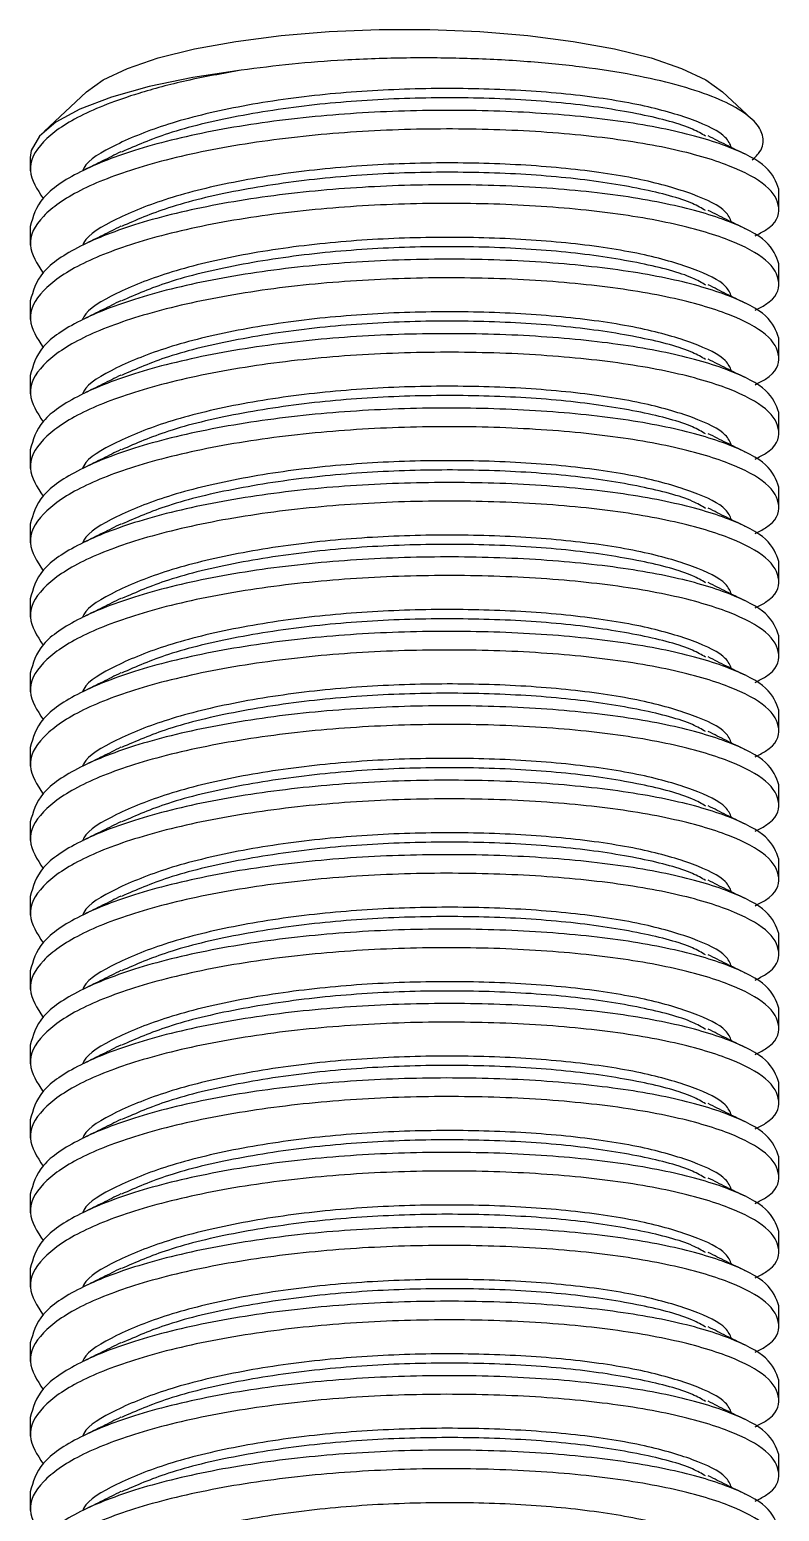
# Model space of a CAD drawing. Header units: millimetres. Extents: x 160 to 8396, y -16 to 5840.
# Drawn here: x 3218.2 to 3252.2, y 5165.2 to 5232.5 of the extents above; entities that cross this region are included whole.
import ezdxf

# ---------------------------------------------------------------- set-up
doc = ezdxf.new("R2010")
doc.units = ezdxf.units.MM
doc.header["$LTSCALE"] = 20

msp = doc.modelspace()

# ---------------------------------------------------------------- linework, layer by layer
at = {"color": 7, "linetype": 'Continuous', "lineweight": 25}
for p, q in [((3220.752, 5229.717), (3218.825, 5227.924)), ((3250.968, 5228.496), (3249.655, 5229.717)), ((3218.203, 5226.745), (3218.203, 5226.142)), ((3252.203, 5224.451), (3252.203, 5225.296)), ((3218.203, 5223.606), (3218.203, 5222.761)), ((3252.203, 5221.071), (3252.203, 5221.916)), ((3218.203, 5220.225), (3218.203, 5219.38)), ((3252.203, 5217.69), (3252.203, 5218.535)), ((3218.203, 5216.845), (3218.203, 5215.999)), ((3252.203, 5214.309), (3252.203, 5215.154)), ((3218.203, 5213.464), (3218.203, 5212.619)), ((3252.203, 5210.928), (3252.203, 5211.773)), ((3218.203, 5210.083), (3218.203, 5209.238)), ((3252.203, 5207.548), (3252.203, 5208.393)), ((3218.203, 5206.702), (3218.203, 5205.857)), ((3252.203, 5204.167), (3252.203, 5205.012)), ((3218.203, 5203.322), (3218.203, 5202.476)), ((3252.203, 5200.786), (3252.203, 5201.631)), ((3218.203, 5199.941), (3218.203, 5199.096)), ((3252.203, 5197.405), (3252.203, 5198.251)), ((3218.203, 5196.56), (3218.203, 5195.715)), ((3252.203, 5194.025), (3252.203, 5194.87)), ((3218.203, 5193.179), (3218.203, 5192.334)), ((3252.203, 5190.644), (3252.203, 5191.489)), ((3218.203, 5189.799), (3218.203, 5188.953)), ((3252.203, 5187.263), (3252.203, 5188.108)), ((3218.203, 5186.418), (3218.203, 5185.573)), ((3252.203, 5183.882), (3252.203, 5184.728)), ((3218.203, 5183.037), (3218.203, 5182.192)), ((3252.203, 5180.502), (3252.203, 5181.347)), ((3218.203, 5179.656), (3218.203, 5178.811)), ((3252.203, 5177.121), (3252.203, 5177.966)), ((3218.203, 5176.276), (3218.203, 5175.431)), ((3252.203, 5173.74), (3252.203, 5174.585)), ((3218.203, 5172.895), (3218.203, 5172.05)), ((3252.203, 5170.359), (3252.203, 5171.205)), ((3218.203, 5169.514), (3218.203, 5168.669)), ((3252.203, 5166.979), (3252.203, 5167.824)), ((3218.203, 5166.133), (3218.203, 5165.288))]:
    msp.add_line(p, q, dxfattribs=at)
at = {"color": 7, "linetype": 'Continuous', "lineweight": 25, "flags": 128}
for points in [[(3220.752, 5229.717), (3221.516, 5230.265), (3222.613, 5230.787), (3224.005, 5231.26), (3225.66, 5231.672), (3227.538, 5232.014), (3229.596, 5232.278), (3231.786, 5232.457), (3234.055, 5232.548), (3236.352, 5232.548), (3238.621, 5232.457), (3240.811, 5232.278), (3242.869, 5232.014), (3244.747, 5231.672), (3246.402, 5231.26), (3247.794, 5230.787), (3248.891, 5230.265), (3249.655, 5229.717)], [(3227.777, 5230.703), (3225.583, 5230.373), (3223.604, 5229.962), (3221.883, 5229.479), (3220.459, 5228.935), (3219.364, 5228.343), (3218.621, 5227.715), (3218.248, 5227.065), (3218.203, 5226.745)]]:
    msp.add_lwpolyline(points, dxfattribs=at)
at = {"color": 7, "linetype": 'Continuous', "lineweight": 25}
for points, knots in [([(3227.777, 5230.703), (3226.933, 5230.552), (3225.251, 5230.25), (3222.693, 5229.564), (3220.312, 5228.648), (3218.616, 5227.45), (3217.951, 5226.15), (3218.51, 5225.295), (3218.785, 5224.874)], [0, 0, 0, 0, 0.123329, 0.245642, 0.432363, 0.619083, 0.812405, 1, 1, 1, 1]), ([(3251.001, 5226.633), (3251.133, 5226.759), (3251.485, 5227.098), (3251.549, 5227.664), (3251.23, 5228.314), (3250.442, 5228.938), (3249.216, 5229.528), (3247.604, 5230.052), (3245.619, 5230.502), (3243.338, 5230.858), (3240.789, 5231.113), (3238.089, 5231.253), (3235.273, 5231.279), (3232.589, 5231.185), (3230.052, 5230.996), (3228.541, 5230.801), (3227.777, 5230.703)], [0, 0, 0, 0, 0.04445, 0.119067, 0.192042, 0.267133, 0.340107, 0.415144, 0.489122, 0.565206, 0.639837, 0.716632, 0.791263, 0.868023, 0.933327, 1, 1, 1, 1]), ([(3250.057, 5227.192), (3249.991, 5227.348), (3249.805, 5227.79), (3248.399, 5228.469), (3246.033, 5229.153), (3242.844, 5229.638), (3239.135, 5229.884), (3235.204, 5229.883), (3231.271, 5229.619), (3227.566, 5229.074), (3224.365, 5228.292), (3222.04, 5227.34), (3220.76, 5226.596), (3220.586, 5226.168), (3220.567, 5226.121)], [0, 0, 0, 0, 0.050463, 0.142957, 0.235451, 0.331217, 0.426983, 0.519477, 0.611971, 0.707737, 0.803503, 0.895997, 0.988491, 1, 1, 1, 1]), ([(3248.882, 5227.709), (3248.698, 5227.817), (3248.054, 5228.193), (3245.987, 5228.727), (3242.856, 5229.217), (3239.132, 5229.461), (3235.205, 5229.461), (3231.268, 5229.197), (3227.574, 5228.65), (3224.434, 5227.901), (3223.011, 5227.278), (3222.347, 5226.988)], [0, 0, 0, 0, 0.047381, 0.16578, 0.288369, 0.410957, 0.529357, 0.647756, 0.770345, 0.892933, 1, 1, 1, 1]), ([(3252.203, 5225.296), (3252.087, 5225.637), (3251.858, 5226.306), (3250.075, 5227.239), (3247.385, 5228.024), (3243.804, 5228.589), (3239.628, 5228.884), (3235.203, 5228.9), (3230.779, 5228.619), (3226.603, 5228.025), (3223.022, 5227.162), (3220.332, 5226.112), (3218.549, 5224.914), (3218.32, 5224.047), (3218.203, 5223.606)], [0, 0, 0, 0, 0.084781, 0.166667, 0.248552, 0.333333, 0.418114, 0.5, 0.581886, 0.666667, 0.751448, 0.833333, 0.915219, 1, 1, 1, 1]), ([(3251.127, 5223.183), (3251.296, 5223.269), (3252.079, 5223.665), (3252.354, 5224.456), (3251.819, 5225.459), (3250.086, 5226.394), (3247.382, 5227.179), (3243.804, 5227.744), (3239.628, 5228.039), (3235.203, 5228.055), (3230.779, 5227.774), (3226.602, 5227.18), (3223.026, 5226.317), (3220.314, 5225.267), (3218.616, 5224.07), (3217.951, 5222.77), (3218.51, 5221.914), (3218.785, 5221.493)], [0, 0, 0, 0, 0.019533, 0.09076, 0.161986, 0.23078, 0.299575, 0.370801, 0.442028, 0.510822, 0.579616, 0.650842, 0.722069, 0.790863, 0.859657, 0.930884, 1, 1, 1, 1]), ([(3250.673, 5226.887), (3250.394, 5227.026), (3249.836, 5227.302), (3249.274, 5227.58), (3248.994, 5227.719)], [0, 0, 0, 0, 0.50004, 1, 1, 1, 1]), ([(3222.318, 5226.997), (3222.039, 5226.859), (3221.481, 5226.583), (3220.919, 5226.305), (3220.639, 5226.166)], [0, 0, 0, 0, 0.49996, 1, 1, 1, 1]), ([(3250.057, 5223.811), (3249.991, 5223.967), (3249.805, 5224.409), (3248.399, 5225.089), (3246.033, 5225.773), (3242.844, 5226.257), (3239.135, 5226.504), (3235.204, 5226.503), (3231.271, 5226.239), (3227.566, 5225.694), (3224.365, 5224.912), (3222.04, 5223.959), (3220.76, 5223.215), (3220.586, 5222.788), (3220.567, 5222.74)], [0, 0, 0, 0, 0.050463, 0.142957, 0.235451, 0.331217, 0.426983, 0.519477, 0.611971, 0.707737, 0.803503, 0.895997, 0.988491, 1, 1, 1, 1]), ([(3248.882, 5224.328), (3248.698, 5224.436), (3248.054, 5224.812), (3245.987, 5225.346), (3242.856, 5225.836), (3239.132, 5226.081), (3235.205, 5226.08), (3231.268, 5225.816), (3227.574, 5225.269), (3224.434, 5224.52), (3223.011, 5223.898), (3222.347, 5223.607)], [0, 0, 0, 0, 0.047381, 0.16578, 0.288369, 0.410957, 0.529357, 0.647756, 0.770345, 0.892933, 1, 1, 1, 1]), ([(3252.203, 5221.916), (3252.087, 5222.256), (3251.858, 5222.925), (3250.075, 5223.858), (3247.385, 5224.643), (3243.804, 5225.208), (3239.628, 5225.504), (3235.203, 5225.519), (3230.779, 5225.239), (3226.603, 5224.645), (3223.022, 5223.782), (3220.332, 5222.731), (3218.549, 5221.533), (3218.32, 5220.666), (3218.203, 5220.225)], [0, 0, 0, 0, 0.084781, 0.166667, 0.248552, 0.333333, 0.418114, 0.5, 0.581886, 0.666667, 0.751448, 0.833333, 0.915219, 1, 1, 1, 1]), ([(3251.127, 5219.803), (3251.296, 5219.888), (3252.079, 5220.284), (3252.354, 5221.075), (3251.819, 5222.079), (3250.086, 5223.013), (3247.382, 5223.798), (3243.804, 5224.363), (3239.628, 5224.659), (3235.203, 5224.674), (3230.779, 5224.393), (3226.602, 5223.799), (3223.026, 5222.937), (3220.314, 5221.886), (3218.616, 5220.689), (3217.951, 5219.389), (3218.51, 5218.534), (3218.785, 5218.112)], [0, 0, 0, 0, 0.019533, 0.09076, 0.161986, 0.23078, 0.299575, 0.370801, 0.442028, 0.510822, 0.579616, 0.650842, 0.722069, 0.790863, 0.859657, 0.930884, 1, 1, 1, 1]), ([(3250.673, 5223.507), (3250.394, 5223.645), (3249.836, 5223.921), (3249.274, 5224.199), (3248.994, 5224.338)], [0, 0, 0, 0, 0.50004, 1, 1, 1, 1]), ([(3222.318, 5223.616), (3222.039, 5223.478), (3221.481, 5223.202), (3220.919, 5222.924), (3220.639, 5222.785)], [0, 0, 0, 0, 0.49996, 1, 1, 1, 1]), ([(3250.057, 5220.431), (3249.991, 5220.587), (3249.805, 5221.028), (3248.399, 5221.708), (3246.033, 5222.392), (3242.844, 5222.877), (3239.135, 5223.123), (3235.204, 5223.122), (3231.271, 5222.858), (3227.566, 5222.313), (3224.364, 5221.531), (3222.043, 5220.578), (3220.769, 5219.844), (3220.596, 5219.427), (3220.58, 5219.39)], [0, 0, 0, 0, 0.050587, 0.143308, 0.236029, 0.33203, 0.428032, 0.520753, 0.613474, 0.709475, 0.805476, 0.898197, 0.990918, 1, 1, 1, 1]), ([(3248.882, 5220.947), (3248.698, 5221.055), (3248.054, 5221.431), (3245.987, 5221.965), (3242.856, 5222.455), (3239.132, 5222.7), (3235.205, 5222.699), (3231.268, 5222.436), (3227.574, 5221.888), (3224.434, 5221.139), (3223.011, 5220.517), (3222.347, 5220.227)], [0, 0, 0, 0, 0.047381, 0.16578, 0.288369, 0.410957, 0.529357, 0.647756, 0.770345, 0.892933, 1, 1, 1, 1]), ([(3252.203, 5218.535), (3252.087, 5218.875), (3251.858, 5219.544), (3250.075, 5220.478), (3247.385, 5221.263), (3243.804, 5221.827), (3239.628, 5222.123), (3235.203, 5222.138), (3230.779, 5221.858), (3226.603, 5221.264), (3223.022, 5220.401), (3220.332, 5219.351), (3218.549, 5218.152), (3218.32, 5217.286), (3218.203, 5216.845)], [0, 0, 0, 0, 0.0847809, 0.1666667, 0.2485524, 0.3333333, 0.4181142, 0.5, 0.5818858, 0.6666667, 0.7514476, 0.8333333, 0.9152191, 1, 1, 1, 1]), ([(3251.127, 5216.422), (3251.296, 5216.507), (3252.079, 5216.903), (3252.354, 5217.695), (3251.819, 5218.698), (3250.086, 5219.633), (3247.382, 5220.417), (3243.804, 5220.982), (3239.628, 5221.278), (3235.203, 5221.293), (3230.779, 5221.013), (3226.602, 5220.419), (3223.026, 5219.556), (3220.314, 5218.505), (3218.616, 5217.308), (3217.951, 5216.008), (3218.51, 5215.153), (3218.785, 5214.732)], [0, 0, 0, 0, 0.019533, 0.09076, 0.161986, 0.23078, 0.299575, 0.370801, 0.442028, 0.510822, 0.579616, 0.650842, 0.722069, 0.790863, 0.859657, 0.930884, 1, 1, 1, 1]), ([(3250.673, 5220.126), (3250.394, 5220.264), (3249.836, 5220.54), (3249.274, 5220.818), (3248.994, 5220.957)], [0, 0, 0, 0, 0.50004, 1, 1, 1, 1]), ([(3222.318, 5220.236), (3222.039, 5220.098), (3221.481, 5219.821), (3220.919, 5219.543), (3220.639, 5219.404)], [0, 0, 0, 0, 0.49996, 1, 1, 1, 1]), ([(3250.057, 5217.05), (3249.991, 5217.206), (3249.805, 5217.648), (3248.399, 5218.327), (3246.033, 5219.011), (3242.844, 5219.496), (3239.135, 5219.742), (3235.204, 5219.741), (3231.271, 5219.477), (3227.566, 5218.932), (3224.364, 5218.15), (3222.043, 5217.198), (3220.769, 5216.463), (3220.596, 5216.046), (3220.58, 5216.009)], [0, 0, 0, 0, 0.050587, 0.143308, 0.236029, 0.33203, 0.428031, 0.520752, 0.613473, 0.709475, 0.805476, 0.898197, 0.990918, 1, 1, 1, 1]), ([(3248.882, 5217.567), (3248.698, 5217.674), (3248.054, 5218.051), (3245.987, 5218.584), (3242.856, 5219.074), (3239.132, 5219.319), (3235.205, 5219.318), (3231.268, 5219.055), (3227.574, 5218.508), (3224.434, 5217.759), (3223.011, 5217.136), (3222.347, 5216.846)], [0, 0, 0, 0, 0.047381, 0.16578, 0.288369, 0.410957, 0.529357, 0.647756, 0.770345, 0.892933, 1, 1, 1, 1]), ([(3252.203, 5215.154), (3252.087, 5215.495), (3251.858, 5216.164), (3250.075, 5217.097), (3247.385, 5217.882), (3243.804, 5218.447), (3239.628, 5218.742), (3235.203, 5218.758), (3230.779, 5218.477), (3226.603, 5217.883), (3223.022, 5217.02), (3220.332, 5215.97), (3218.549, 5214.772), (3218.32, 5213.905), (3218.203, 5213.464)], [0, 0, 0, 0, 0.084781, 0.166667, 0.248552, 0.333333, 0.418114, 0.5, 0.581886, 0.666667, 0.751448, 0.833333, 0.915219, 1, 1, 1, 1]), ([(3251.127, 5213.041), (3251.296, 5213.127), (3252.079, 5213.523), (3252.354, 5214.314), (3251.819, 5215.317), (3250.086, 5216.252), (3247.382, 5217.037), (3243.804, 5217.601), (3239.628, 5217.897), (3235.203, 5217.913), (3230.779, 5217.632), (3226.602, 5217.038), (3223.026, 5216.175), (3220.314, 5215.124), (3218.616, 5213.928), (3217.951, 5212.627), (3218.51, 5211.772), (3218.785, 5211.351)], [0, 0, 0, 0, 0.019533, 0.09076, 0.161986, 0.23078, 0.299575, 0.370801, 0.442028, 0.510822, 0.579616, 0.650842, 0.722069, 0.790863, 0.859657, 0.930884, 1, 1, 1, 1]), ([(3250.673, 5216.745), (3250.394, 5216.883), (3249.836, 5217.16), (3249.274, 5217.437), (3248.994, 5217.576)], [0, 0, 0, 0, 0.50004, 1, 1, 1, 1]), ([(3222.318, 5216.855), (3222.039, 5216.717), (3221.481, 5216.44), (3220.919, 5216.163), (3220.639, 5216.024)], [0, 0, 0, 0, 0.49996, 1, 1, 1, 1]), ([(3250.057, 5213.669), (3249.991, 5213.825), (3249.805, 5214.267), (3248.399, 5214.946), (3246.033, 5215.63), (3242.844, 5216.115), (3239.135, 5216.361), (3235.204, 5216.36), (3231.271, 5216.096), (3227.566, 5215.551), (3224.364, 5214.769), (3222.043, 5213.817), (3220.769, 5213.083), (3220.596, 5212.665), (3220.58, 5212.628)], [0, 0, 0, 0, 0.050587, 0.143308, 0.236029, 0.33203, 0.428031, 0.520752, 0.613473, 0.709475, 0.805476, 0.898197, 0.990918, 1, 1, 1, 1]), ([(3248.882, 5214.186), (3248.698, 5214.294), (3248.054, 5214.67), (3245.987, 5215.204), (3242.856, 5215.694), (3239.132, 5215.938), (3235.205, 5215.938), (3231.268, 5215.674), (3227.574, 5215.127), (3224.434, 5214.378), (3223.011, 5213.755), (3222.347, 5213.465)], [0, 0, 0, 0, 0.047381, 0.16578, 0.288369, 0.410957, 0.529357, 0.647756, 0.770345, 0.892933, 1, 1, 1, 1]), ([(3252.203, 5211.773), (3252.087, 5212.114), (3251.858, 5212.783), (3250.075, 5213.716), (3247.385, 5214.501), (3243.804, 5215.066), (3239.628, 5215.361), (3235.203, 5215.377), (3230.779, 5215.096), (3226.603, 5214.502), (3223.022, 5213.639), (3220.332, 5212.589), (3218.549, 5211.391), (3218.32, 5210.524), (3218.203, 5210.083)], [0, 0, 0, 0, 0.084781, 0.166667, 0.248552, 0.333333, 0.418114, 0.5, 0.581886, 0.666667, 0.751448, 0.833333, 0.915219, 1, 1, 1, 1]), ([(3251.127, 5209.661), (3251.296, 5209.746), (3252.079, 5210.142), (3252.354, 5210.933), (3251.819, 5211.937), (3250.086, 5212.871), (3247.382, 5213.656), (3243.804, 5214.221), (3239.628, 5214.516), (3235.203, 5214.532), (3230.779, 5214.251), (3226.602, 5213.657), (3223.026, 5212.794), (3220.314, 5211.744), (3218.616, 5210.547), (3217.951, 5209.247), (3218.51, 5208.391), (3218.785, 5207.97)], [0, 0, 0, 0, 0.019533, 0.09076, 0.161986, 0.23078, 0.299575, 0.370801, 0.442028, 0.510822, 0.579616, 0.650842, 0.722069, 0.790863, 0.859657, 0.930884, 1, 1, 1, 1]), ([(3250.673, 5213.364), (3250.394, 5213.503), (3249.836, 5213.779), (3249.274, 5214.057), (3248.994, 5214.196)], [0, 0, 0, 0, 0.50004, 1, 1, 1, 1]), ([(3222.318, 5213.474), (3222.039, 5213.336), (3221.481, 5213.06), (3220.919, 5212.782), (3220.639, 5212.643)], [0, 0, 0, 0, 0.49996, 1, 1, 1, 1]), ([(3250.057, 5210.288), (3249.991, 5210.444), (3249.805, 5210.886), (3248.399, 5211.566), (3246.033, 5212.25), (3242.844, 5212.734), (3239.135, 5212.981), (3235.204, 5212.98), (3231.271, 5212.716), (3227.566, 5212.171), (3224.365, 5211.389), (3222.04, 5210.436), (3220.76, 5209.692), (3220.586, 5209.265), (3220.567, 5209.217)], [0, 0, 0, 0, 0.050463, 0.142957, 0.235451, 0.331217, 0.426983, 0.519477, 0.611971, 0.707737, 0.803503, 0.895997, 0.988491, 1, 1, 1, 1]), ([(3248.882, 5210.805), (3248.698, 5210.913), (3248.054, 5211.289), (3245.987, 5211.823), (3242.856, 5212.313), (3239.132, 5212.558), (3235.205, 5212.557), (3231.268, 5212.293), (3227.574, 5211.746), (3224.434, 5210.997), (3223.011, 5210.375), (3222.347, 5210.084)], [0, 0, 0, 0, 0.047381, 0.16578, 0.288369, 0.410957, 0.529357, 0.647756, 0.770345, 0.892933, 1, 1, 1, 1]), ([(3252.203, 5208.393), (3252.087, 5208.733), (3251.858, 5209.402), (3250.075, 5210.335), (3247.385, 5211.12), (3243.804, 5211.685), (3239.628, 5211.981), (3235.203, 5211.996), (3230.779, 5211.716), (3226.603, 5211.122), (3223.022, 5210.259), (3220.332, 5209.208), (3218.549, 5208.01), (3218.32, 5207.143), (3218.203, 5206.702)], [0, 0, 0, 0, 0.084781, 0.166667, 0.248552, 0.333333, 0.418114, 0.5, 0.581886, 0.666667, 0.751448, 0.833333, 0.915219, 1, 1, 1, 1]), ([(3251.127, 5206.28), (3251.296, 5206.365), (3252.079, 5206.761), (3252.354, 5207.552), (3251.819, 5208.556), (3250.086, 5209.491), (3247.382, 5210.275), (3243.804, 5210.84), (3239.628, 5211.136), (3235.203, 5211.151), (3230.779, 5210.87), (3226.602, 5210.276), (3223.026, 5209.414), (3220.314, 5208.363), (3218.616, 5207.166), (3217.951, 5205.866), (3218.51, 5205.011), (3218.785, 5204.589)], [0, 0, 0, 0, 0.019533, 0.09076, 0.161986, 0.23078, 0.299575, 0.370801, 0.442028, 0.510822, 0.579616, 0.650842, 0.722069, 0.790863, 0.859657, 0.930884, 1, 1, 1, 1]), ([(3250.673, 5209.984), (3250.394, 5210.122), (3249.836, 5210.398), (3249.274, 5210.676), (3248.994, 5210.815)], [0, 0, 0, 0, 0.50004, 1, 1, 1, 1]), ([(3222.318, 5210.093), (3222.039, 5209.955), (3221.481, 5209.679), (3220.919, 5209.401), (3220.639, 5209.262)], [0, 0, 0, 0, 0.49996, 1, 1, 1, 1]), ([(3250.057, 5206.908), (3249.991, 5207.064), (3249.805, 5207.505), (3248.399, 5208.185), (3246.033, 5208.869), (3242.844, 5209.354), (3239.135, 5209.6), (3235.204, 5209.599), (3231.271, 5209.335), (3227.566, 5208.79), (3224.364, 5208.008), (3222.043, 5207.055), (3220.769, 5206.321), (3220.596, 5205.904), (3220.58, 5205.867)], [0, 0, 0, 0, 0.0505874, 0.1433083, 0.2360293, 0.3320305, 0.4280316, 0.5207526, 0.6134736, 0.7094748, 0.8054759, 0.8981969, 0.9909179, 1, 1, 1, 1]), ([(3248.882, 5207.425), (3248.698, 5207.532), (3248.054, 5207.908), (3245.987, 5208.442), (3242.856, 5208.932), (3239.132, 5209.177), (3235.205, 5209.176), (3231.268, 5208.913), (3227.574, 5208.366), (3224.434, 5207.616), (3223.011, 5206.994), (3222.347, 5206.704)], [0, 0, 0, 0, 0.047381, 0.16578, 0.288369, 0.410957, 0.529357, 0.647756, 0.770345, 0.892933, 1, 1, 1, 1]), ([(3252.203, 5205.012), (3252.087, 5205.352), (3251.858, 5206.021), (3250.075, 5206.955), (3247.385, 5207.74), (3243.804, 5208.304), (3239.628, 5208.6), (3235.203, 5208.616), (3230.779, 5208.335), (3226.603, 5207.741), (3223.022, 5206.878), (3220.332, 5205.828), (3218.549, 5204.629), (3218.32, 5203.763), (3218.203, 5203.322)], [0, 0, 0, 0, 0.084781, 0.166667, 0.248552, 0.333333, 0.418114, 0.5, 0.581886, 0.666667, 0.751448, 0.833333, 0.915219, 1, 1, 1, 1]), ([(3251.127, 5202.899), (3251.296, 5202.984), (3252.079, 5203.38), (3252.354, 5204.172), (3251.819, 5205.175), (3250.086, 5206.11), (3247.382, 5206.894), (3243.804, 5207.459), (3239.628, 5207.755), (3235.203, 5207.77), (3230.779, 5207.49), (3226.602, 5206.896), (3223.026, 5206.033), (3220.314, 5204.982), (3218.616, 5203.785), (3217.951, 5202.485), (3218.51, 5201.63), (3218.785, 5201.209)], [0, 0, 0, 0, 0.019533, 0.09076, 0.161986, 0.23078, 0.299575, 0.370801, 0.442028, 0.510822, 0.579616, 0.650842, 0.722069, 0.790863, 0.859657, 0.930884, 1, 1, 1, 1]), ([(3250.673, 5206.603), (3250.394, 5206.741), (3249.836, 5207.017), (3249.274, 5207.295), (3248.994, 5207.434)], [0, 0, 0, 0, 0.50004, 1, 1, 1, 1]), ([(3222.318, 5206.713), (3222.039, 5206.575), (3221.481, 5206.298), (3220.919, 5206.02), (3220.639, 5205.881)], [0, 0, 0, 0, 0.49996, 1, 1, 1, 1]), ([(3250.057, 5203.527), (3249.991, 5203.683), (3249.805, 5204.125), (3248.399, 5204.804), (3246.033, 5205.488), (3242.844, 5205.973), (3239.135, 5206.219), (3235.204, 5206.218), (3231.271, 5205.954), (3227.566, 5205.409), (3224.364, 5204.627), (3222.043, 5203.675), (3220.769, 5202.94), (3220.596, 5202.523), (3220.58, 5202.486)], [0, 0, 0, 0, 0.050587, 0.143308, 0.236029, 0.33203, 0.428031, 0.520752, 0.613473, 0.709475, 0.805476, 0.898197, 0.990918, 1, 1, 1, 1]), ([(3248.882, 5204.044), (3248.698, 5204.151), (3248.054, 5204.528), (3245.987, 5205.062), (3242.856, 5205.551), (3239.132, 5205.796), (3235.205, 5205.795), (3231.268, 5205.532), (3227.574, 5204.985), (3224.434, 5204.236), (3223.011, 5203.613), (3222.347, 5203.323)], [0, 0, 0, 0, 0.0473807, 0.1657804, 0.2883687, 0.410957, 0.5293567, 0.6477564, 0.7703447, 0.892933, 1, 1, 1, 1]), ([(3252.203, 5201.631), (3252.087, 5201.972), (3251.858, 5202.641), (3250.075, 5203.574), (3247.385, 5204.359), (3243.804, 5204.924), (3239.628, 5205.219), (3235.203, 5205.235), (3230.779, 5204.954), (3226.603, 5204.36), (3223.022, 5203.497), (3220.332, 5202.447), (3218.549, 5201.249), (3218.32, 5200.382), (3218.203, 5199.941)], [0, 0, 0, 0, 0.0847809, 0.1666667, 0.2485524, 0.3333333, 0.4181142, 0.5, 0.5818858, 0.6666667, 0.7514476, 0.8333333, 0.9152191, 1, 1, 1, 1]), ([(3251.127, 5199.518), (3251.296, 5199.604), (3252.079, 5200), (3252.354, 5200.791), (3251.819, 5201.794), (3250.086, 5202.729), (3247.382, 5203.514), (3243.804, 5204.078), (3239.628, 5204.374), (3235.203, 5204.39), (3230.779, 5204.109), (3226.602, 5203.515), (3223.026, 5202.652), (3220.314, 5201.601), (3218.616, 5200.405), (3217.951, 5199.104), (3218.51, 5198.249), (3218.785, 5197.828)], [0, 0, 0, 0, 0.019533, 0.09076, 0.161986, 0.23078, 0.299575, 0.370801, 0.442028, 0.510822, 0.579616, 0.650842, 0.722069, 0.790863, 0.859657, 0.930884, 1, 1, 1, 1]), ([(3250.673, 5203.222), (3250.394, 5203.36), (3249.836, 5203.637), (3249.274, 5203.914), (3248.994, 5204.053)], [0, 0, 0, 0, 0.50004, 1, 1, 1, 1]), ([(3222.318, 5203.332), (3222.039, 5203.194), (3221.481, 5202.917), (3220.919, 5202.64), (3220.639, 5202.501)], [0, 0, 0, 0, 0.49996, 1, 1, 1, 1]), ([(3250.057, 5200.146), (3249.991, 5200.302), (3249.805, 5200.744), (3248.399, 5201.424), (3246.033, 5202.107), (3242.844, 5202.592), (3239.135, 5202.838), (3235.204, 5202.837), (3231.271, 5202.573), (3227.566, 5202.029), (3224.364, 5201.246), (3222.043, 5200.294), (3220.769, 5199.56), (3220.596, 5199.142), (3220.58, 5199.105)], [0, 0, 0, 0, 0.050587, 0.143308, 0.236029, 0.33203, 0.428031, 0.520752, 0.613473, 0.709475, 0.805476, 0.898197, 0.990918, 1, 1, 1, 1]), ([(3248.882, 5200.663), (3248.698, 5200.771), (3248.054, 5201.147), (3245.987, 5201.681), (3242.856, 5202.171), (3239.132, 5202.416), (3235.205, 5202.415), (3231.268, 5202.151), (3227.574, 5201.604), (3224.434, 5200.855), (3223.011, 5200.232), (3222.347, 5199.942)], [0, 0, 0, 0, 0.047381, 0.16578, 0.288369, 0.410957, 0.529357, 0.647756, 0.770345, 0.892933, 1, 1, 1, 1]), ([(3252.203, 5198.251), (3252.087, 5198.591), (3251.858, 5199.26), (3250.075, 5200.193), (3247.385, 5200.978), (3243.804, 5201.543), (3239.628, 5201.839), (3235.203, 5201.854), (3230.779, 5201.573), (3226.603, 5200.979), (3223.022, 5200.116), (3220.332, 5199.066), (3218.549, 5197.868), (3218.32, 5197.001), (3218.203, 5196.56)], [0, 0, 0, 0, 0.084781, 0.166667, 0.248552, 0.333333, 0.418114, 0.5, 0.581886, 0.666667, 0.751448, 0.833333, 0.915219, 1, 1, 1, 1]), ([(3251.127, 5196.138), (3251.296, 5196.223), (3252.079, 5196.619), (3252.354, 5197.41), (3251.819, 5198.414), (3250.086, 5199.348), (3247.382, 5200.133), (3243.804, 5200.698), (3239.628, 5200.993), (3235.203, 5201.009), (3230.779, 5200.728), (3226.602, 5200.134), (3223.026, 5199.271), (3220.314, 5198.221), (3218.616, 5197.024), (3217.951, 5195.724), (3218.51, 5194.868), (3218.785, 5194.447)], [0, 0, 0, 0, 0.019533, 0.09076, 0.161986, 0.23078, 0.299575, 0.370801, 0.442028, 0.510822, 0.579616, 0.650842, 0.722069, 0.790863, 0.859657, 0.930884, 1, 1, 1, 1]), ([(3250.673, 5199.841), (3250.394, 5199.98), (3249.836, 5200.256), (3249.274, 5200.534), (3248.994, 5200.673)], [0, 0, 0, 0, 0.50004, 1, 1, 1, 1]), ([(3222.318, 5199.951), (3222.039, 5199.813), (3221.481, 5199.537), (3220.919, 5199.259), (3220.639, 5199.12)], [0, 0, 0, 0, 0.49996, 1, 1, 1, 1]), ([(3250.057, 5196.766), (3249.991, 5196.921), (3249.805, 5197.363), (3248.399, 5198.043), (3246.033, 5198.727), (3242.844, 5199.211), (3239.135, 5199.458), (3235.204, 5199.457), (3231.271, 5199.193), (3227.566, 5198.648), (3224.365, 5197.866), (3222.04, 5196.913), (3220.76, 5196.169), (3220.586, 5195.742), (3220.567, 5195.694)], [0, 0, 0, 0, 0.050463, 0.142957, 0.235451, 0.331217, 0.426983, 0.519477, 0.611971, 0.707737, 0.803503, 0.895997, 0.988491, 1, 1, 1, 1]), ([(3248.882, 5197.282), (3248.698, 5197.39), (3248.054, 5197.766), (3245.987, 5198.3), (3242.856, 5198.79), (3239.132, 5199.035), (3235.205, 5199.034), (3231.268, 5198.77), (3227.574, 5198.223), (3224.434, 5197.474), (3223.011, 5196.852), (3222.347, 5196.561)], [0, 0, 0, 0, 0.047381, 0.16578, 0.288369, 0.410957, 0.529357, 0.647756, 0.770345, 0.892933, 1, 1, 1, 1]), ([(3252.203, 5194.87), (3252.087, 5195.21), (3251.858, 5195.879), (3250.075, 5196.812), (3247.385, 5197.598), (3243.804, 5198.162), (3239.628, 5198.458), (3235.203, 5198.473), (3230.779, 5198.193), (3226.603, 5197.599), (3223.022, 5196.736), (3220.332, 5195.685), (3218.549, 5194.487), (3218.32, 5193.62), (3218.203, 5193.179)], [0, 0, 0, 0, 0.084781, 0.166667, 0.248552, 0.333333, 0.418114, 0.5, 0.581886, 0.666667, 0.751448, 0.833333, 0.915219, 1, 1, 1, 1]), ([(3251.127, 5192.757), (3251.296, 5192.842), (3252.079, 5193.238), (3252.354, 5194.029), (3251.819, 5195.033), (3250.086, 5195.968), (3247.382, 5196.752), (3243.804, 5197.317), (3239.628, 5197.613), (3235.203, 5197.628), (3230.779, 5197.348), (3226.602, 5196.753), (3223.026, 5195.891), (3220.314, 5194.84), (3218.616, 5193.643), (3217.951, 5192.343), (3218.51, 5191.488), (3218.785, 5191.066)], [0, 0, 0, 0, 0.019533, 0.09076, 0.161986, 0.23078, 0.299575, 0.370801, 0.442028, 0.510822, 0.579616, 0.650842, 0.722069, 0.790863, 0.859657, 0.930884, 1, 1, 1, 1]), ([(3250.673, 5196.461), (3250.394, 5196.599), (3249.836, 5196.875), (3249.274, 5197.153), (3248.994, 5197.292)], [0, 0, 0, 0, 0.50004, 1, 1, 1, 1]), ([(3222.318, 5196.57), (3222.039, 5196.432), (3221.481, 5196.156), (3220.919, 5195.878), (3220.639, 5195.739)], [0, 0, 0, 0, 0.49996, 1, 1, 1, 1]), ([(3250.057, 5193.385), (3249.991, 5193.541), (3249.805, 5193.982), (3248.399, 5194.662), (3246.033, 5195.346), (3242.844, 5195.831), (3239.135, 5196.077), (3235.204, 5196.076), (3231.271, 5195.812), (3227.566, 5195.267), (3224.365, 5194.485), (3222.04, 5193.533), (3220.76, 5192.788), (3220.586, 5192.361), (3220.567, 5192.314)], [0, 0, 0, 0, 0.050463, 0.142957, 0.235451, 0.331217, 0.426983, 0.519477, 0.611971, 0.707737, 0.803503, 0.895997, 0.988491, 1, 1, 1, 1]), ([(3248.882, 5193.902), (3248.698, 5194.009), (3248.054, 5194.386), (3245.987, 5194.919), (3242.856, 5195.409), (3239.132, 5195.654), (3235.205, 5195.653), (3231.268, 5195.39), (3227.574, 5194.843), (3224.434, 5194.093), (3223.011, 5193.471), (3222.347, 5193.181)], [0, 0, 0, 0, 0.047381, 0.16578, 0.288369, 0.410957, 0.529357, 0.647756, 0.770345, 0.892933, 1, 1, 1, 1]), ([(3252.203, 5191.489), (3252.087, 5191.829), (3251.858, 5192.498), (3250.075, 5193.432), (3247.385, 5194.217), (3243.804, 5194.781), (3239.628, 5195.077), (3235.203, 5195.093), (3230.779, 5194.812), (3226.603, 5194.218), (3223.022, 5193.355), (3220.332, 5192.305), (3218.549, 5191.106), (3218.32, 5190.24), (3218.203, 5189.799)], [0, 0, 0, 0, 0.084781, 0.166667, 0.248552, 0.333333, 0.418114, 0.5, 0.581886, 0.666667, 0.751448, 0.833333, 0.915219, 1, 1, 1, 1]), ([(3251.127, 5189.376), (3251.296, 5189.461), (3252.079, 5189.857), (3252.354, 5190.649), (3251.819, 5191.652), (3250.086, 5192.587), (3247.382, 5193.372), (3243.804, 5193.936), (3239.628, 5194.232), (3235.203, 5194.247), (3230.779, 5193.967), (3226.602, 5193.373), (3223.026, 5192.51), (3220.314, 5191.459), (3218.616, 5190.262), (3217.951, 5188.962), (3218.51, 5188.107), (3218.785, 5187.686)], [0, 0, 0, 0, 0.019533, 0.09076, 0.161986, 0.23078, 0.299575, 0.370801, 0.442028, 0.510822, 0.579616, 0.650842, 0.722069, 0.790863, 0.859657, 0.930884, 1, 1, 1, 1]), ([(3250.673, 5193.08), (3250.394, 5193.218), (3249.836, 5193.494), (3249.274, 5193.772), (3248.994, 5193.911)], [0, 0, 0, 0, 0.50004, 1, 1, 1, 1]), ([(3222.318, 5193.19), (3222.039, 5193.052), (3221.481, 5192.775), (3220.919, 5192.497), (3220.639, 5192.359)], [0, 0, 0, 0, 0.49996, 1, 1, 1, 1]), ([(3250.057, 5190.004), (3249.991, 5190.16), (3249.805, 5190.602), (3248.399, 5191.281), (3246.033, 5191.965), (3242.844, 5192.45), (3239.135, 5192.696), (3235.204, 5192.695), (3231.271, 5192.431), (3227.566, 5191.886), (3224.365, 5191.104), (3222.04, 5190.152), (3220.76, 5189.408), (3220.586, 5188.98), (3220.567, 5188.933)], [0, 0, 0, 0, 0.0504635, 0.1429574, 0.2354513, 0.3312173, 0.4269833, 0.5194772, 0.6119711, 0.7077371, 0.8035032, 0.8959971, 0.988491, 1, 1, 1, 1]), ([(3248.882, 5190.521), (3248.698, 5190.628), (3248.054, 5191.005), (3245.987, 5191.539), (3242.856, 5192.028), (3239.132, 5192.273), (3235.205, 5192.272), (3231.268, 5192.009), (3227.574, 5191.462), (3224.434, 5190.713), (3223.011, 5190.09), (3222.347, 5189.8)], [0, 0, 0, 0, 0.047381, 0.16578, 0.288369, 0.410957, 0.529357, 0.647756, 0.770345, 0.892933, 1, 1, 1, 1]), ([(3252.203, 5188.108), (3252.087, 5188.449), (3251.858, 5189.118), (3250.075, 5190.051), (3247.385, 5190.836), (3243.804, 5191.401), (3239.628, 5191.696), (3235.203, 5191.712), (3230.779, 5191.431), (3226.603, 5190.837), (3223.022, 5189.974), (3220.332, 5188.924), (3218.549, 5187.726), (3218.32, 5186.859), (3218.203, 5186.418)], [0, 0, 0, 0, 0.084781, 0.166667, 0.248552, 0.333333, 0.418114, 0.5, 0.581886, 0.666667, 0.751448, 0.833333, 0.915219, 1, 1, 1, 1]), ([(3251.127, 5185.995), (3251.296, 5186.081), (3252.079, 5186.477), (3252.354, 5187.268), (3251.819, 5188.271), (3250.086, 5189.206), (3247.382, 5189.991), (3243.804, 5190.555), (3239.628, 5190.851), (3235.203, 5190.867), (3230.779, 5190.586), (3226.602, 5189.992), (3223.026, 5189.129), (3220.314, 5188.079), (3218.616, 5186.882), (3217.951, 5185.581), (3218.51, 5184.726), (3218.785, 5184.305)], [0, 0, 0, 0, 0.019533, 0.09076, 0.161986, 0.23078, 0.299575, 0.370801, 0.442028, 0.510822, 0.579616, 0.650842, 0.722069, 0.790863, 0.859657, 0.930884, 1, 1, 1, 1]), ([(3250.673, 5189.699), (3250.394, 5189.837), (3249.836, 5190.114), (3249.274, 5190.391), (3248.994, 5190.53)], [0, 0, 0, 0, 0.50004, 1, 1, 1, 1]), ([(3222.318, 5189.809), (3222.039, 5189.671), (3221.481, 5189.395), (3220.919, 5189.117), (3220.639, 5188.978)], [0, 0, 0, 0, 0.49996, 1, 1, 1, 1]), ([(3250.057, 5186.623), (3249.991, 5186.779), (3249.805, 5187.221), (3248.399, 5187.901), (3246.033, 5188.584), (3242.844, 5189.069), (3239.135, 5189.315), (3235.204, 5189.314), (3231.271, 5189.05), (3227.566, 5188.506), (3224.365, 5187.723), (3222.04, 5186.771), (3220.76, 5186.027), (3220.586, 5185.599), (3220.567, 5185.552)], [0, 0, 0, 0, 0.050463, 0.142957, 0.235451, 0.331217, 0.426983, 0.519477, 0.611971, 0.707737, 0.803503, 0.895997, 0.988491, 1, 1, 1, 1]), ([(3248.882, 5187.14), (3248.698, 5187.248), (3248.054, 5187.624), (3245.987, 5188.158), (3242.856, 5188.648), (3239.132, 5188.893), (3235.205, 5188.892), (3231.268, 5188.628), (3227.574, 5188.081), (3224.434, 5187.332), (3223.011, 5186.709), (3222.347, 5186.419)], [0, 0, 0, 0, 0.047381, 0.16578, 0.288369, 0.410957, 0.529357, 0.647756, 0.770345, 0.892933, 1, 1, 1, 1]), ([(3252.203, 5184.728), (3252.087, 5185.068), (3251.858, 5185.737), (3250.075, 5186.67), (3247.385, 5187.455), (3243.804, 5188.02), (3239.628, 5188.316), (3235.203, 5188.331), (3230.779, 5188.05), (3226.603, 5187.456), (3223.022, 5186.593), (3220.332, 5185.543), (3218.549, 5184.345), (3218.32, 5183.478), (3218.203, 5183.037)], [0, 0, 0, 0, 0.084781, 0.166667, 0.248552, 0.333333, 0.418114, 0.5, 0.581886, 0.666667, 0.751448, 0.833333, 0.915219, 1, 1, 1, 1]), ([(3251.127, 5182.615), (3251.296, 5182.7), (3252.079, 5183.096), (3252.354, 5183.887), (3251.819, 5184.891), (3250.086, 5185.825), (3247.382, 5186.61), (3243.804, 5187.175), (3239.628, 5187.47), (3235.203, 5187.486), (3230.779, 5187.205), (3226.602, 5186.611), (3223.026, 5185.748), (3220.314, 5184.698), (3218.616, 5183.501), (3217.951, 5182.201), (3218.51, 5181.345), (3218.785, 5180.924)], [0, 0, 0, 0, 0.019533, 0.09076, 0.161986, 0.23078, 0.299575, 0.370801, 0.442028, 0.510822, 0.579616, 0.650842, 0.722069, 0.790863, 0.859657, 0.930884, 1, 1, 1, 1]), ([(3250.673, 5186.319), (3250.394, 5186.457), (3249.836, 5186.733), (3249.274, 5187.011), (3248.994, 5187.15)], [0, 0, 0, 0, 0.50004, 1, 1, 1, 1]), ([(3222.318, 5186.428), (3222.039, 5186.29), (3221.481, 5186.014), (3220.919, 5185.736), (3220.639, 5185.597)], [0, 0, 0, 0, 0.49996, 1, 1, 1, 1]), ([(3250.057, 5183.243), (3249.991, 5183.398), (3249.805, 5183.84), (3248.399, 5184.52), (3246.033, 5185.204), (3242.844, 5185.688), (3239.135, 5185.935), (3235.204, 5185.934), (3231.271, 5185.67), (3227.566, 5185.125), (3224.365, 5184.343), (3222.04, 5183.39), (3220.76, 5182.646), (3220.586, 5182.219), (3220.567, 5182.171)], [0, 0, 0, 0, 0.050463, 0.142957, 0.235451, 0.331217, 0.426983, 0.519477, 0.611971, 0.707737, 0.803503, 0.895997, 0.988491, 1, 1, 1, 1]), ([(3252.203, 5181.347), (3252.087, 5181.687), (3251.858, 5182.356), (3250.075, 5183.289), (3247.385, 5184.075), (3243.804, 5184.639), (3239.628, 5184.935), (3235.203, 5184.95), (3230.779, 5184.67), (3226.603, 5184.076), (3223.022, 5183.213), (3220.332, 5182.163), (3218.549, 5180.964), (3218.32, 5180.097), (3218.203, 5179.656)], [0, 0, 0, 0, 0.0847809, 0.1666667, 0.2485524, 0.3333333, 0.4181142, 0.5, 0.5818858, 0.6666667, 0.7514476, 0.8333333, 0.9152191, 1, 1, 1, 1]), ([(3248.882, 5183.759), (3248.698, 5183.867), (3248.054, 5184.243), (3245.987, 5184.777), (3242.856, 5185.267), (3239.132, 5185.512), (3235.205, 5185.511), (3231.268, 5185.248), (3227.574, 5184.7), (3224.434, 5183.951), (3223.011, 5183.329), (3222.347, 5183.039)], [0, 0, 0, 0, 0.047381, 0.16578, 0.288369, 0.410957, 0.529357, 0.647756, 0.770345, 0.892933, 1, 1, 1, 1]), ([(3251.127, 5179.234), (3251.296, 5179.319), (3252.079, 5179.715), (3252.354, 5180.506), (3251.819, 5181.51), (3250.086, 5182.445), (3247.382, 5183.229), (3243.804, 5183.794), (3239.628, 5184.09), (3235.203, 5184.105), (3230.779, 5183.825), (3226.602, 5183.23), (3223.026, 5182.368), (3220.314, 5181.317), (3218.616, 5180.12), (3217.951, 5178.82), (3218.51, 5177.965), (3218.785, 5177.543)], [0, 0, 0, 0, 0.019533, 0.09076, 0.161986, 0.23078, 0.299575, 0.370801, 0.442028, 0.510822, 0.579616, 0.650842, 0.722069, 0.790863, 0.859657, 0.930884, 1, 1, 1, 1]), ([(3250.673, 5182.938), (3250.394, 5183.076), (3249.836, 5183.352), (3249.274, 5183.63), (3248.994, 5183.769)], [0, 0, 0, 0, 0.50004, 1, 1, 1, 1]), ([(3222.318, 5183.048), (3222.039, 5182.909), (3221.481, 5182.633), (3220.919, 5182.355), (3220.639, 5182.216)], [0, 0, 0, 0, 0.49996, 1, 1, 1, 1]), ([(3250.057, 5179.862), (3249.991, 5180.018), (3249.805, 5180.459), (3248.399, 5181.139), (3246.033, 5181.823), (3242.844, 5182.308), (3239.135, 5182.554), (3235.204, 5182.553), (3231.271, 5182.289), (3227.566, 5181.744), (3224.365, 5180.962), (3222.04, 5180.01), (3220.76, 5179.265), (3220.586, 5178.838), (3220.567, 5178.791)], [0, 0, 0, 0, 0.050463, 0.142957, 0.235451, 0.331217, 0.426983, 0.519477, 0.611971, 0.707737, 0.803503, 0.895997, 0.988491, 1, 1, 1, 1]), ([(3252.203, 5177.966), (3252.087, 5178.306), (3251.858, 5178.976), (3250.075, 5179.909), (3247.385, 5180.694), (3243.804, 5181.258), (3239.628, 5181.554), (3235.203, 5181.57), (3230.779, 5181.289), (3226.603, 5180.695), (3223.022, 5179.832), (3220.332, 5178.782), (3218.549, 5177.584), (3218.32, 5176.717), (3218.203, 5176.276)], [0, 0, 0, 0, 0.084781, 0.166667, 0.248552, 0.333333, 0.418114, 0.5, 0.581886, 0.666667, 0.751448, 0.833333, 0.915219, 1, 1, 1, 1]), ([(3248.882, 5180.379), (3248.698, 5180.486), (3248.054, 5180.863), (3245.987, 5181.396), (3242.856, 5181.886), (3239.132, 5182.131), (3235.205, 5182.13), (3231.268, 5181.867), (3227.574, 5181.32), (3224.434, 5180.57), (3223.011, 5179.948), (3222.347, 5179.658)], [0, 0, 0, 0, 0.047381, 0.16578, 0.288369, 0.410957, 0.529357, 0.647756, 0.770345, 0.892933, 1, 1, 1, 1]), ([(3251.127, 5175.853), (3251.296, 5175.938), (3252.079, 5176.334), (3252.354, 5177.126), (3251.819, 5178.129), (3250.086, 5179.064), (3247.382, 5179.849), (3243.804, 5180.413), (3239.628, 5180.709), (3235.203, 5180.724), (3230.779, 5180.444), (3226.602, 5179.85), (3223.026, 5178.987), (3220.314, 5177.936), (3218.616, 5176.74), (3217.951, 5175.439), (3218.51, 5174.584), (3218.785, 5174.163)], [0, 0, 0, 0, 0.019533, 0.09076, 0.161986, 0.23078, 0.299575, 0.370801, 0.442028, 0.510822, 0.579616, 0.650842, 0.722069, 0.790863, 0.859657, 0.930884, 1, 1, 1, 1]), ([(3250.673, 5179.557), (3250.394, 5179.695), (3249.836, 5179.971), (3249.274, 5180.249), (3248.994, 5180.388)], [0, 0, 0, 0, 0.50004, 1, 1, 1, 1]), ([(3222.318, 5179.667), (3222.039, 5179.529), (3221.481, 5179.252), (3220.919, 5178.974), (3220.639, 5178.836)], [0, 0, 0, 0, 0.49996, 1, 1, 1, 1]), ([(3250.057, 5176.481), (3249.991, 5176.637), (3249.805, 5177.079), (3248.399, 5177.758), (3246.033, 5178.442), (3242.844, 5178.927), (3239.135, 5179.173), (3235.204, 5179.172), (3231.271, 5178.908), (3227.566, 5178.363), (3224.365, 5177.581), (3222.04, 5176.629), (3220.76, 5175.885), (3220.586, 5175.457), (3220.567, 5175.41)], [0, 0, 0, 0, 0.050463, 0.142957, 0.235451, 0.331217, 0.426983, 0.519477, 0.611971, 0.707737, 0.803503, 0.895997, 0.988491, 1, 1, 1, 1]), ([(3252.203, 5174.585), (3252.087, 5174.926), (3251.858, 5175.595), (3250.075, 5176.528), (3247.385, 5177.313), (3243.804, 5177.878), (3239.628, 5178.173), (3235.203, 5178.189), (3230.779, 5177.908), (3226.603, 5177.314), (3223.022, 5176.451), (3220.332, 5175.401), (3218.549, 5174.203), (3218.32, 5173.336), (3218.203, 5172.895)], [0, 0, 0, 0, 0.084781, 0.166667, 0.248552, 0.333333, 0.418114, 0.5, 0.581886, 0.666667, 0.751448, 0.833333, 0.915219, 1, 1, 1, 1]), ([(3248.882, 5176.998), (3248.698, 5177.105), (3248.054, 5177.482), (3245.987, 5178.016), (3242.856, 5178.506), (3239.132, 5178.75), (3235.205, 5178.75), (3231.268, 5178.486), (3227.574, 5177.939), (3224.434, 5177.19), (3223.011, 5176.567), (3222.347, 5176.277)], [0, 0, 0, 0, 0.047381, 0.16578, 0.288369, 0.410957, 0.529357, 0.647756, 0.770345, 0.892933, 1, 1, 1, 1]), ([(3251.127, 5172.472), (3251.296, 5172.558), (3252.079, 5172.954), (3252.354, 5173.745), (3251.819, 5174.748), (3250.086, 5175.683), (3247.382, 5176.468), (3243.804, 5177.033), (3239.628, 5177.328), (3235.203, 5177.344), (3230.779, 5177.063), (3226.602, 5176.469), (3223.026, 5175.606), (3220.314, 5174.556), (3218.616, 5173.359), (3217.951, 5172.058), (3218.51, 5171.203), (3218.785, 5170.782)], [0, 0, 0, 0, 0.019533, 0.09076, 0.161986, 0.23078, 0.299575, 0.370801, 0.442028, 0.510822, 0.579616, 0.650842, 0.722069, 0.790863, 0.859657, 0.930884, 1, 1, 1, 1]), ([(3250.673, 5176.176), (3250.394, 5176.314), (3249.836, 5176.591), (3249.274, 5176.869), (3248.994, 5177.007)], [0, 0, 0, 0, 0.50004, 1, 1, 1, 1]), ([(3222.318, 5176.286), (3222.039, 5176.148), (3221.481, 5175.872), (3220.919, 5175.594), (3220.639, 5175.455)], [0, 0, 0, 0, 0.49996, 1, 1, 1, 1]), ([(3250.057, 5173.1), (3249.991, 5173.256), (3249.805, 5173.698), (3248.399, 5174.378), (3246.033, 5175.062), (3242.844, 5175.546), (3239.135, 5175.792), (3235.204, 5175.791), (3231.271, 5175.527), (3227.566, 5174.983), (3224.364, 5174.2), (3222.043, 5173.248), (3220.769, 5172.514), (3220.596, 5172.097), (3220.58, 5172.059)], [0, 0, 0, 0, 0.050587, 0.143308, 0.236029, 0.33203, 0.428031, 0.520752, 0.613473, 0.709475, 0.805476, 0.898197, 0.990918, 1, 1, 1, 1]), ([(3252.203, 5171.205), (3252.087, 5171.545), (3251.858, 5172.214), (3250.075, 5173.147), (3247.385, 5173.932), (3243.804, 5174.497), (3239.628, 5174.793), (3235.203, 5174.808), (3230.779, 5174.528), (3226.603, 5173.933), (3223.022, 5173.071), (3220.332, 5172.02), (3218.549, 5170.822), (3218.32, 5169.955), (3218.203, 5169.514)], [0, 0, 0, 0, 0.084781, 0.166667, 0.248552, 0.333333, 0.418114, 0.5, 0.581886, 0.666667, 0.751448, 0.833333, 0.915219, 1, 1, 1, 1]), ([(3248.882, 5173.617), (3248.698, 5173.725), (3248.054, 5174.101), (3245.987, 5174.635), (3242.856, 5175.125), (3239.132, 5175.37), (3235.205, 5175.369), (3231.268, 5175.105), (3227.574, 5174.558), (3224.434, 5173.809), (3223.011, 5173.186), (3222.347, 5172.896)], [0, 0, 0, 0, 0.047381, 0.16578, 0.288369, 0.410957, 0.529357, 0.647756, 0.770345, 0.892933, 1, 1, 1, 1]), ([(3251.127, 5169.092), (3251.296, 5169.177), (3252.079, 5169.573), (3252.354, 5170.364), (3251.819, 5171.368), (3250.086, 5172.302), (3247.382, 5173.087), (3243.804, 5173.652), (3239.628, 5173.947), (3235.203, 5173.963), (3230.779, 5173.682), (3226.602, 5173.088), (3223.026, 5172.225), (3220.314, 5171.175), (3218.616, 5169.978), (3217.951, 5168.678), (3218.51, 5167.822), (3218.785, 5167.401)], [0, 0, 0, 0, 0.019533, 0.09076, 0.161986, 0.23078, 0.299575, 0.370801, 0.442028, 0.510822, 0.579616, 0.650842, 0.722069, 0.790863, 0.859657, 0.930884, 1, 1, 1, 1]), ([(3250.673, 5172.796), (3250.394, 5172.934), (3249.836, 5173.21), (3249.274, 5173.488), (3248.994, 5173.627)], [0, 0, 0, 0, 0.50004, 1, 1, 1, 1]), ([(3222.318, 5172.905), (3222.039, 5172.767), (3221.481, 5172.491), (3220.919, 5172.213), (3220.639, 5172.074)], [0, 0, 0, 0, 0.49996, 1, 1, 1, 1]), ([(3250.057, 5169.72), (3249.991, 5169.876), (3249.805, 5170.317), (3248.399, 5170.997), (3246.033, 5171.681), (3242.844, 5172.166), (3239.135, 5172.412), (3235.204, 5172.411), (3231.271, 5172.147), (3227.566, 5171.602), (3224.365, 5170.82), (3222.04, 5169.867), (3220.76, 5169.123), (3220.586, 5168.696), (3220.567, 5168.648)], [0, 0, 0, 0, 0.050463, 0.142957, 0.235451, 0.331217, 0.426983, 0.519477, 0.611971, 0.707737, 0.803503, 0.895997, 0.988491, 1, 1, 1, 1]), ([(3252.203, 5167.824), (3252.087, 5168.164), (3251.858, 5168.833), (3250.075, 5169.766), (3247.385, 5170.552), (3243.804, 5171.116), (3239.628, 5171.412), (3235.203, 5171.427), (3230.779, 5171.147), (3226.603, 5170.553), (3223.022, 5169.69), (3220.332, 5168.64), (3218.549, 5167.441), (3218.32, 5166.574), (3218.203, 5166.133)], [0, 0, 0, 0, 0.084781, 0.166667, 0.248552, 0.333333, 0.418114, 0.5, 0.581886, 0.666667, 0.751448, 0.833333, 0.915219, 1, 1, 1, 1]), ([(3248.882, 5170.236), (3248.698, 5170.344), (3248.054, 5170.72), (3245.987, 5171.254), (3242.856, 5171.744), (3239.132, 5171.989), (3235.205, 5171.988), (3231.268, 5171.725), (3227.574, 5171.177), (3224.434, 5170.428), (3223.011, 5169.806), (3222.347, 5169.516)], [0, 0, 0, 0, 0.047381, 0.16578, 0.288369, 0.410957, 0.529357, 0.647756, 0.770345, 0.892933, 1, 1, 1, 1]), ([(3251.127, 5165.711), (3251.296, 5165.796), (3252.079, 5166.192), (3252.354, 5166.983), (3251.819, 5167.987), (3250.086, 5168.922), (3247.382, 5169.706), (3243.804, 5170.271), (3239.628, 5170.567), (3235.203, 5170.582), (3230.779, 5170.302), (3226.602, 5169.708), (3223.026, 5168.845), (3220.314, 5167.794), (3218.616, 5166.597), (3217.951, 5165.297), (3218.51, 5164.442), (3218.785, 5164.021)], [0, 0, 0, 0, 0.019533, 0.09076, 0.161986, 0.23078, 0.299575, 0.370801, 0.442028, 0.510822, 0.579616, 0.650842, 0.722069, 0.790863, 0.859657, 0.930884, 1, 1, 1, 1]), ([(3250.673, 5169.415), (3250.394, 5169.553), (3249.836, 5169.829), (3249.274, 5170.107), (3248.994, 5170.246)], [0, 0, 0, 0, 0.50004, 1, 1, 1, 1]), ([(3222.318, 5169.525), (3222.039, 5169.386), (3221.481, 5169.11), (3220.919, 5168.832), (3220.639, 5168.693)], [0, 0, 0, 0, 0.49996, 1, 1, 1, 1]), ([(3250.057, 5166.339), (3249.991, 5166.495), (3249.805, 5166.936), (3248.399, 5167.616), (3246.033, 5168.3), (3242.844, 5168.785), (3239.135, 5169.031), (3235.204, 5169.03), (3231.271, 5168.766), (3227.566, 5168.221), (3224.365, 5167.439), (3222.04, 5166.487), (3220.76, 5165.743), (3220.586, 5165.315), (3220.567, 5165.268)], [0, 0, 0, 0, 0.050463, 0.142957, 0.235451, 0.331217, 0.426983, 0.519477, 0.611971, 0.707737, 0.803503, 0.895997, 0.988491, 1, 1, 1, 1]), ([(3252.203, 5164.443), (3252.087, 5164.783), (3251.858, 5165.453), (3250.075, 5166.386), (3247.385, 5167.171), (3243.804, 5167.735), (3239.628, 5168.031), (3235.203, 5168.047), (3230.779, 5167.766), (3226.603, 5167.172), (3223.022, 5166.309), (3220.332, 5165.259), (3218.549, 5164.061), (3218.32, 5163.194), (3218.203, 5162.753)], [0, 0, 0, 0, 0.084781, 0.166667, 0.248552, 0.333333, 0.418114, 0.5, 0.581886, 0.666667, 0.751448, 0.833333, 0.915219, 1, 1, 1, 1]), ([(3248.882, 5166.856), (3248.698, 5166.963), (3248.054, 5167.34), (3245.987, 5167.873), (3242.856, 5168.363), (3239.132, 5168.608), (3235.205, 5168.607), (3231.268, 5168.344), (3227.574, 5167.797), (3224.434, 5167.047), (3223.011, 5166.425), (3222.347, 5166.135)], [0, 0, 0, 0, 0.047381, 0.16578, 0.288369, 0.410957, 0.529357, 0.647756, 0.770345, 0.892933, 1, 1, 1, 1]), ([(3251.127, 5162.33), (3251.296, 5162.415), (3252.079, 5162.811), (3252.354, 5163.603), (3251.819, 5164.606), (3250.086, 5165.541), (3247.382, 5166.326), (3243.804, 5166.89), (3239.628, 5167.186), (3235.203, 5167.201), (3230.779, 5166.921), (3226.602, 5166.327), (3223.026, 5165.464), (3220.314, 5164.413), (3218.616, 5163.217), (3217.951, 5161.916), (3218.51, 5161.061), (3218.785, 5160.64)], [0, 0, 0, 0, 0.019533, 0.09076, 0.161986, 0.23078, 0.299575, 0.370801, 0.442028, 0.510822, 0.579616, 0.650842, 0.722069, 0.790863, 0.859657, 0.930884, 1, 1, 1, 1]), ([(3250.673, 5166.034), (3250.394, 5166.172), (3249.836, 5166.448), (3249.274, 5166.726), (3248.994, 5166.865)], [0, 0, 0, 0, 0.50004, 1, 1, 1, 1]), ([(3222.318, 5166.144), (3222.039, 5166.006), (3221.481, 5165.729), (3220.919, 5165.452), (3220.639, 5165.313)], [0, 0, 0, 0, 0.49996, 1, 1, 1, 1]), ([(3250.057, 5162.958), (3249.991, 5163.114), (3249.805, 5163.556), (3248.399, 5164.235), (3246.033, 5164.919), (3242.844, 5165.404), (3239.135, 5165.65), (3235.204, 5165.649), (3231.271, 5165.385), (3227.566, 5164.84), (3224.365, 5164.058), (3222.04, 5163.106), (3220.76, 5162.362), (3220.586, 5161.934), (3220.567, 5161.887)], [0, 0, 0, 0, 0.050463, 0.142957, 0.235451, 0.331217, 0.426983, 0.519477, 0.611971, 0.707737, 0.803503, 0.895997, 0.988491, 1, 1, 1, 1])]:
    msp.add_open_spline(points, degree=3, knots=knots, dxfattribs=at)

doc.saveas('drawing.dxf')
